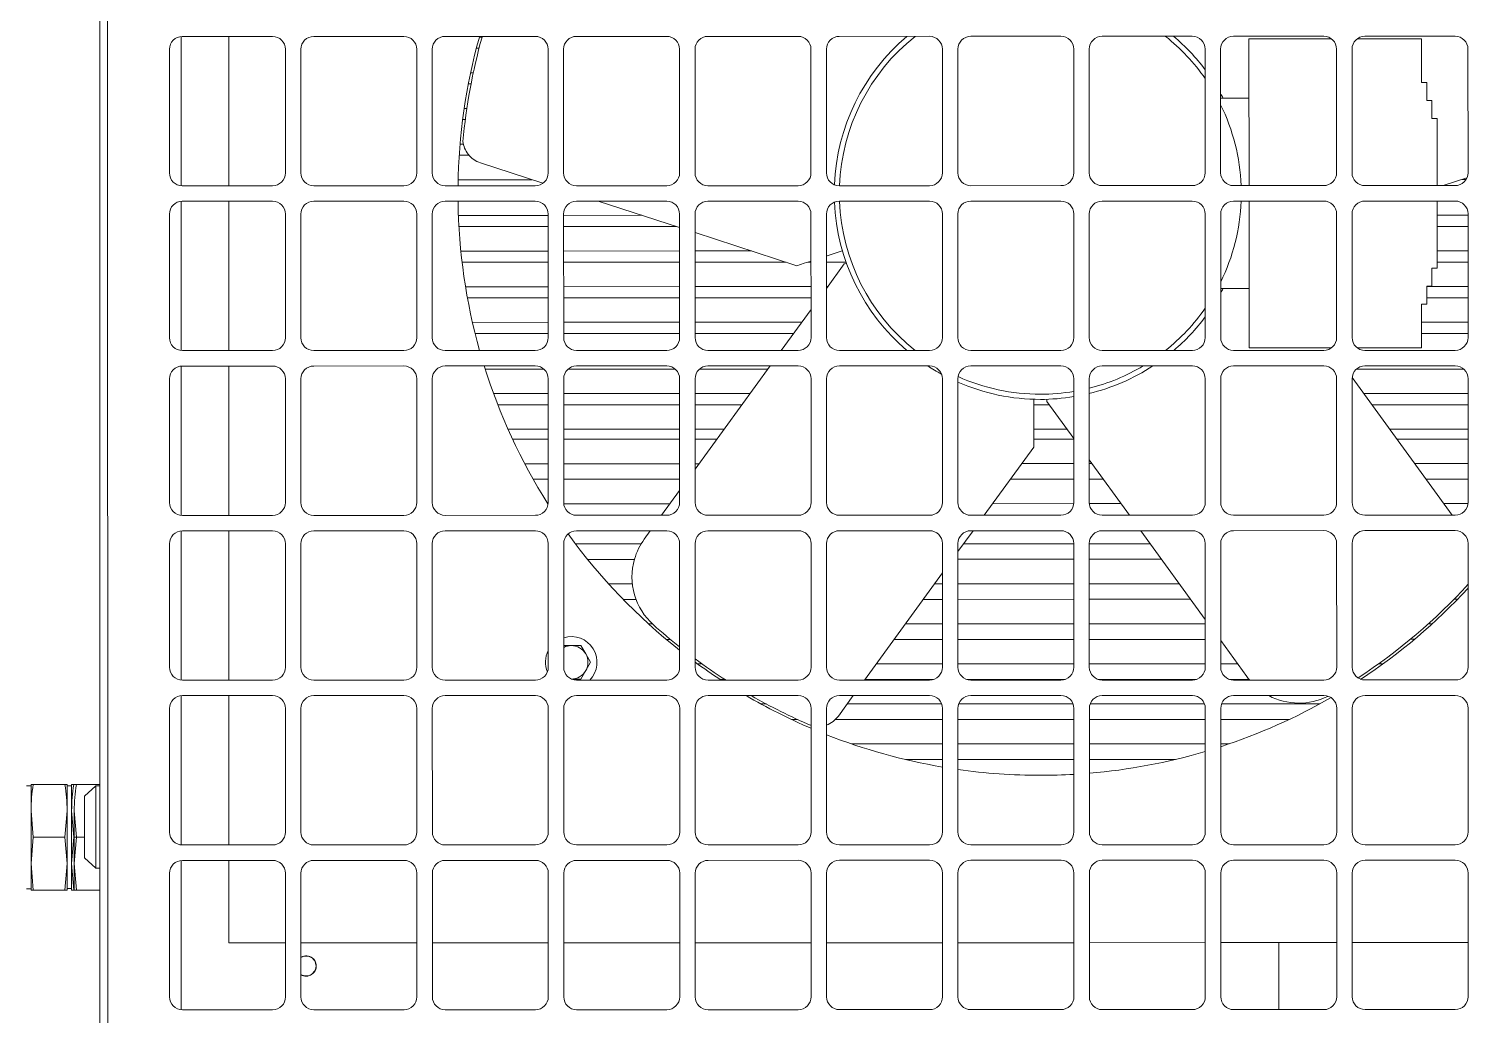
# Model space of a CAD drawing. Header units: millimetres. Extents: x 1322820 to 1391563, y 1051909 to 1098256.
# Drawn here: x 1362296 to 1362849, y 1088015 to 1088394 of the extents above; entities that cross this region are included whole.
import ezdxf

# ---------------------------------------------------------------- set-up
doc = ezdxf.new("R2010")
doc.units = ezdxf.units.MM
doc.header["$MEASUREMENT"] = 0
doc.layers.get('0').update_dxf_attribs({"true_color": 0x787878})
doc.layers.add('instalatii - echipamente_Pen_No__21', color=7, linetype='Continuous', lineweight=20, true_color=0x787878)

# ---------------------------------------------------------------- blocks, each defined once
blk = doc.blocks.new('terasa')
at = {"layer": 'instalatii - echipamente_Pen_No__21', "linetype": 'Continuous', "lineweight": 20}
for p, q in [((1362323.324, 1088655.046), (1362323.419, 1088006.259)), ((1362323.324, 1088655.046), (1362323.419, 1088006.259)), ((1362326.386, 1088007.665), (1362326.291, 1088653.291)), ((1362323.326, 1088640.038), (1362323.417, 1088020.917)), ((1362354.517, 1088390.787), (1362354.525, 1088333.474)), ((1362355.011, 1088390.812), (1362389.627, 1088390.817)), ((1362372.822, 1088333.452), (1362372.813, 1088390.814)), ((1362405.451, 1088390.819), (1362440.066, 1088390.824)), ((1362455.89, 1088390.827), (1362490.506, 1088390.832)), ((1362469.062, 1088390.581), (1362470.127, 1088390.581)), ((1362506.33, 1088390.834), (1362540.945, 1088390.839)), ((1362556.769, 1088390.841), (1362591.385, 1088390.846)), ((1362607.209, 1088390.849), (1362641.824, 1088390.854)), ((1362657.649, 1088390.856), (1362692.264, 1088390.861)), ((1362708.088, 1088390.864), (1362742.703, 1088390.869)), ((1362758.528, 1088390.871), (1362793.143, 1088390.876)), ((1362796.11, 1088389.887), (1362764.462, 1088389.883)), ((1362764.462, 1088389.883), (1362764.462, 1088385.927)), ((1362830.726, 1088389.892), (1362806, 1088389.889)), ((1362808.967, 1088390.878), (1362843.583, 1088390.883)), ((1362830.726, 1088385.936), (1362830.726, 1088389.892)), ((1362350.074, 1088338.394), (1362350.067, 1088385.866)), ((1362394.572, 1088385.873), (1362394.579, 1088338.4)), ((1362400.513, 1088338.401), (1362400.506, 1088385.873)), ((1362445.012, 1088385.88), (1362445.019, 1088338.407)), ((1362450.953, 1088338.408), (1362450.946, 1088385.881)), ((1362468.965, 1088386.279), (1362467.908, 1088386.279)), ((1362495.451, 1088385.887), (1362495.458, 1088338.415)), ((1362501.392, 1088338.416), (1362501.386, 1088385.888)), ((1362545.891, 1088385.895), (1362545.898, 1088338.422)), ((1362551.832, 1088338.423), (1362551.825, 1088385.896)), ((1362596.331, 1088385.902), (1362596.338, 1088338.43)), ((1362602.272, 1088338.43), (1362602.265, 1088385.903)), ((1362646.77, 1088385.909), (1362646.777, 1088338.437)), ((1362652.711, 1088338.438), (1362652.704, 1088385.91)), ((1362697.21, 1088385.917), (1362697.217, 1088338.444)), ((1362703.151, 1088338.445), (1362703.144, 1088385.918)), ((1362747.649, 1088385.924), (1362747.656, 1088338.452)), ((1362753.59, 1088338.453), (1362753.583, 1088385.925)), ((1362764.47, 1088333.509), (1362764.462, 1088385.927)), ((1362798.089, 1088385.932), (1362798.096, 1088338.459)), ((1362804.03, 1088338.46), (1362804.023, 1088385.932)), ((1362830.726, 1088385.936), (1362830.728, 1088373.079)), ((1362848.528, 1088385.939), (1362848.535, 1088338.466)), ((1362465.703, 1088376.883), (1362466.744, 1088376.883)), ((1362830.728, 1088373.079), (1362832.706, 1088373.08)), ((1362832.706, 1088373.08), (1362832.707, 1088366.156)), ((1362465.88, 1088372.581), (1362464.835, 1088372.581)), ((1362463.242, 1088363.185), (1362464.28, 1088363.185)), ((1362764.465, 1088367.135), (1362753.586, 1088367.134)), ((1362832.707, 1088366.156), (1362834.685, 1088366.157)), ((1362834.685, 1088366.157), (1362834.686, 1088359.234)), ((1362463.657, 1088358.883), (1362462.65, 1088358.883)), ((1362836.664, 1088359.234), (1362834.686, 1088359.234)), ((1362836.668, 1088333.52), (1362836.664, 1088359.234)), ((1362461.649, 1088349.487), (1362462.988, 1088349.487)), ((1362465.038, 1088345.185), (1362461.325, 1088345.185)), ((1362493.442, 1088334.43), (1362469.498, 1088342.206)), ((1362460.906, 1088335.789), (1362489.244, 1088335.793)), ((1362848.119, 1088336.479), (1362839.015, 1088333.52)), ((1362846.168, 1088335.845), (1362847.784, 1088335.845)), ((1362389.635, 1088333.454), (1362355.02, 1088333.449)), ((1362440.075, 1088333.462), (1362405.459, 1088333.457)), ((1362490.514, 1088333.469), (1362455.899, 1088333.464)), ((1362540.954, 1088333.476), (1362506.338, 1088333.471)), ((1362591.393, 1088333.484), (1362556.778, 1088333.479)), ((1362641.833, 1088333.491), (1362607.217, 1088333.486)), ((1362692.272, 1088333.499), (1362657.657, 1088333.494)), ((1362742.712, 1088333.506), (1362708.096, 1088333.501)), ((1362793.151, 1088333.513), (1362758.536, 1088333.508)), ((1362843.591, 1088333.521), (1362808.976, 1088333.516)), ((1362354.526, 1088327.49), (1362354.534, 1088270.177)), ((1362355.02, 1088327.515), (1362389.636, 1088327.52)), ((1362372.831, 1088270.155), (1362372.823, 1088327.518)), ((1362405.46, 1088327.523), (1362440.075, 1088327.528)), ((1362455.9, 1088327.53), (1362490.515, 1088327.535)), ((1362506.339, 1088327.537), (1362540.954, 1088327.542)), ((1362545.901, 1088317.393), (1362514.662, 1088327.539)), ((1362556.779, 1088327.545), (1362591.394, 1088327.55)), ((1362607.218, 1088327.552), (1362641.834, 1088327.557)), ((1362657.658, 1088327.559), (1362692.273, 1088327.565)), ((1362708.097, 1088327.567), (1362742.713, 1088327.572)), ((1362758.537, 1088327.574), (1362793.152, 1088327.579)), ((1362764.479, 1088275.157), (1362764.471, 1088327.575)), ((1362808.976, 1088327.582), (1362843.592, 1088327.587)), ((1362836.673, 1088301.871), (1362836.669, 1088327.586)), ((1362350.083, 1088275.097), (1362350.076, 1088322.569)), ((1362394.582, 1088322.576), (1362394.589, 1088275.103)), ((1362400.523, 1088275.104), (1362400.516, 1088322.577)), ((1362445.021, 1088322.583), (1362445.028, 1088275.111)), ((1362450.962, 1088275.112), (1362450.955, 1088322.584)), ((1362461.004, 1088322.091), (1362495.461, 1088322.096)), ((1362495.461, 1088317.794), (1362461.208, 1088317.789)), ((1362495.461, 1088322.591), (1362495.468, 1088275.118)), ((1362501.402, 1088275.119), (1362501.395, 1088322.592)), ((1362501.395, 1088322.097), (1362531.404, 1088322.101)), ((1362544.645, 1088317.801), (1362501.395, 1088317.795)), ((1362545.9, 1088322.598), (1362545.907, 1088275.126)), ((1362551.841, 1088275.126), (1362551.834, 1088322.599)), ((1362596.34, 1088322.605), (1362596.347, 1088275.133)), ((1362602.281, 1088275.134), (1362602.274, 1088322.606)), ((1362646.779, 1088322.613), (1362646.786, 1088275.14)), ((1362652.72, 1088275.141), (1362652.713, 1088322.614)), ((1362697.219, 1088322.62), (1362697.226, 1088275.148)), ((1362703.16, 1088275.149), (1362703.153, 1088322.621)), ((1362747.659, 1088322.628), (1362747.665, 1088275.155)), ((1362753.6, 1088275.156), (1362753.593, 1088322.628)), ((1362798.098, 1088322.635), (1362798.105, 1088275.162)), ((1362804.039, 1088275.163), (1362804.032, 1088322.636)), ((1362836.67, 1088322.146), (1362848.538, 1088322.148)), ((1362848.538, 1088317.846), (1362836.67, 1088317.844)), ((1362848.538, 1088322.642), (1362848.545, 1088275.17)), ((1362590.949, 1088302.764), (1362551.835, 1088315.466)), ((1362461.943, 1088308.393), (1362495.463, 1088308.398)), ((1362501.397, 1088308.399), (1362545.902, 1088308.406)), ((1362551.836, 1088308.407), (1362573.563, 1088308.41)), ((1362602.113, 1088306.393), (1362608.332, 1088308.415)), ((1362608.332, 1088308.415), (1362608.393, 1088308.415)), ((1362836.672, 1088308.448), (1362848.54, 1088308.45)), ((1362495.463, 1088304.096), (1362462.413, 1088304.091)), ((1362545.903, 1088304.104), (1362501.397, 1088304.097)), ((1362586.805, 1088304.109), (1362551.837, 1088304.104)), ((1362590.949, 1088302.764), (1362593.738, 1088303.671)), ((1362593.738, 1088303.671), (1362596.342, 1088304.517)), ((1362596.343, 1088304.111), (1362595.092, 1088304.111)), ((1362609.78, 1088304.113), (1362602.277, 1088304.112)), ((1362602.278, 1088294.04), (1362609.13, 1088303.474)), ((1362609.917, 1088303.73), (1362609.13, 1088303.474)), ((1362836.673, 1088301.871), (1362834.695, 1088301.871)), ((1362834.695, 1088301.871), (1362834.696, 1088294.948)), ((1362848.54, 1088304.148), (1362836.672, 1088304.146)), ((1362463.735, 1088294.696), (1362495.465, 1088294.701)), ((1362495.465, 1088290.398), (1362464.477, 1088290.394)), ((1362501.399, 1088294.701), (1362545.904, 1088294.708)), ((1362545.905, 1088290.406), (1362501.399, 1088290.399)), ((1362551.838, 1088294.709), (1362596.344, 1088294.715)), ((1362596.345, 1088290.413), (1362551.839, 1088290.407)), ((1362602.278, 1088294.716), (1362602.769, 1088294.716)), ((1362764.476, 1088293.949), (1362753.597, 1088293.947)), ((1362834.696, 1088294.948), (1362832.718, 1088294.948)), ((1362832.718, 1088294.948), (1362832.719, 1088288.025)), ((1362832.718, 1088294.75), (1362848.542, 1088294.752)), ((1362848.542, 1088290.45), (1362832.718, 1088290.448)), ((1362584.952, 1088270.186), (1362596.345, 1088285.872)), ((1362832.719, 1088288.025), (1362830.741, 1088288.024)), ((1362830.742, 1088275.167), (1362830.741, 1088288.024)), ((1362466.401, 1088280.998), (1362495.467, 1088281.003)), ((1362501.401, 1088281.004), (1362545.906, 1088281.01)), ((1362551.84, 1088281.011), (1362592.819, 1088281.017)), ((1362830.742, 1088281.052), (1362848.544, 1088281.054)), ((1362495.467, 1088276.701), (1362467.424, 1088276.696)), ((1362545.907, 1088276.708), (1362501.401, 1088276.701)), ((1362589.694, 1088276.714), (1362551.841, 1088276.709)), ((1362764.479, 1088275.157), (1362764.479, 1088271.201)), ((1362848.544, 1088276.752), (1362830.742, 1088276.75)), ((1362830.743, 1088271.211), (1362830.742, 1088275.167)), ((1362389.644, 1088270.158), (1362355.029, 1088270.153)), ((1362440.084, 1088270.165), (1362405.468, 1088270.16)), ((1362490.523, 1088270.172), (1362455.908, 1088270.167)), ((1362540.963, 1088270.18), (1362506.348, 1088270.175)), ((1362591.402, 1088270.187), (1362556.787, 1088270.182)), ((1362641.842, 1088270.194), (1362607.227, 1088270.189)), ((1362692.282, 1088270.202), (1362657.666, 1088270.197)), ((1362742.721, 1088270.209), (1362708.106, 1088270.204)), ((1362793.161, 1088270.217), (1362758.545, 1088270.212)), ((1362764.479, 1088271.201), (1362796.128, 1088271.206)), ((1362795.79, 1088271.206), (1362795.905, 1088271.048)), ((1362806.018, 1088271.207), (1362830.743, 1088271.211)), ((1362843.6, 1088270.224), (1362808.985, 1088270.219)), ((1362354.535, 1088264.194), (1362354.544, 1088206.881)), ((1362355.03, 1088264.218), (1362389.645, 1088264.224)), ((1362372.84, 1088206.858), (1362372.832, 1088264.221)), ((1362405.469, 1088264.226), (1362440.085, 1088264.231)), ((1362455.909, 1088264.233), (1362490.524, 1088264.238)), ((1362493.795, 1088263.002), (1362471.29, 1088262.999)), ((1362544.235, 1088263.01), (1362503.078, 1088263.004)), ((1362506.348, 1088264.241), (1362540.964, 1088264.246)), ((1362551.849, 1088224.609), (1362580.642, 1088264.251)), ((1362579.744, 1088263.015), (1362553.517, 1088263.011)), ((1362556.788, 1088264.248), (1362591.403, 1088264.253)), ((1362607.227, 1088264.255), (1362641.843, 1088264.26)), ((1362657.667, 1088264.263), (1362692.282, 1088264.268)), ((1362708.107, 1088264.27), (1362742.722, 1088264.275)), ((1362758.546, 1088264.277), (1362793.162, 1088264.283)), ((1362846.872, 1088263.054), (1362805.715, 1088263.048)), ((1362808.986, 1088264.285), (1362843.601, 1088264.29)), ((1362350.092, 1088211.8), (1362350.085, 1088259.273)), ((1362394.591, 1088259.279), (1362394.598, 1088211.807)), ((1362400.532, 1088211.808), (1362400.525, 1088259.28)), ((1362445.03, 1088259.287), (1362445.037, 1088211.814)), ((1362450.971, 1088211.815), (1362450.964, 1088259.287)), ((1362495.47, 1088259.294), (1362495.477, 1088211.821)), ((1362501.411, 1088211.822), (1362501.404, 1088259.295)), ((1362545.91, 1088259.301), (1362545.916, 1088211.829)), ((1362551.851, 1088211.83), (1362551.844, 1088259.302)), ((1362596.349, 1088259.309), (1362596.356, 1088211.836)), ((1362602.29, 1088211.837), (1362602.283, 1088259.31)), ((1362646.789, 1088259.316), (1362646.796, 1088211.844)), ((1362652.73, 1088211.844), (1362652.723, 1088259.317)), ((1362697.228, 1088259.323), (1362697.235, 1088211.851)), ((1362703.169, 1088211.852), (1362703.162, 1088259.324)), ((1362747.668, 1088259.331), (1362747.675, 1088211.858)), ((1362753.609, 1088211.859), (1362753.602, 1088259.332)), ((1362798.107, 1088259.338), (1362798.114, 1088211.866)), ((1362804.048, 1088211.867), (1362804.041, 1088259.339)), ((1362804.065, 1088259.82), (1362842.506, 1088206.927)), ((1362848.547, 1088259.346), (1362848.554, 1088211.873)), ((1362474.499, 1088253.604), (1362495.471, 1088253.607)), ((1362501.405, 1088253.608), (1362545.91, 1088253.614)), ((1362551.844, 1088253.615), (1362572.919, 1088253.618)), ((1362681.902, 1088236.043), (1362681.9, 1088251.448)), ((1362686.845, 1088251.448), (1362686.845, 1088250.621)), ((1362808.547, 1088253.653), (1362848.548, 1088253.659)), ((1362495.471, 1088249.305), (1362476.126, 1088249.302)), ((1362545.911, 1088249.312), (1362501.406, 1088249.306)), ((1362569.794, 1088249.316), (1362551.845, 1088249.313)), ((1362687.781, 1088249.333), (1362681.9, 1088249.332)), ((1362697.232, 1088236.33), (1362686.845, 1088250.621)), ((1362848.548, 1088249.357), (1362811.674, 1088249.351)), ((1362480.04, 1088239.907), (1362495.473, 1088239.909)), ((1362495.473, 1088236.102), (1362481.771, 1088236.1)), ((1362501.407, 1088239.91), (1362545.912, 1088239.917)), ((1362545.913, 1088236.109), (1362501.407, 1088236.102)), ((1362551.846, 1088239.918), (1362562.969, 1088239.919)), ((1362560.203, 1088236.111), (1362551.847, 1088236.11)), ((1362681.901, 1088239.937), (1362694.609, 1088239.938)), ((1362697.232, 1088236.131), (1362681.902, 1088236.129)), ((1362681.902, 1088233.11), (1362681.902, 1088236.043)), ((1362818.501, 1088239.957), (1362848.55, 1088239.961)), ((1362848.55, 1088236.153), (1362821.268, 1088236.149)), ((1362681.902, 1088233.11), (1362662.866, 1088206.901)), ((1362486.422, 1088226.705), (1362495.475, 1088226.706)), ((1362501.409, 1088226.707), (1362545.914, 1088226.713)), ((1362551.848, 1088226.714), (1362553.378, 1088226.714)), ((1362677.27, 1088226.733), (1362697.233, 1088226.736)), ((1362718.613, 1088206.909), (1362703.167, 1088228.163)), ((1362703.167, 1088226.736), (1362704.204, 1088226.737)), ((1362828.096, 1088226.755), (1362848.552, 1088226.758)), ((1362495.476, 1088220.723), (1362489.677, 1088220.722)), ((1362545.915, 1088220.73), (1362501.41, 1088220.723)), ((1362697.234, 1088220.752), (1362672.924, 1088220.748)), ((1362708.552, 1088220.754), (1362703.168, 1088220.753)), ((1362848.553, 1088220.774), (1362832.444, 1088220.772)), ((1362538.974, 1088206.883), (1362545.916, 1088216.44)), ((1362495.284, 1088211.327), (1362495.452, 1088211.327)), ((1362501.436, 1088211.328), (1362542.207, 1088211.334)), ((1362666.099, 1088211.352), (1362697.21, 1088211.356)), ((1362703.194, 1088211.357), (1362715.379, 1088211.359)), ((1362839.272, 1088211.377), (1362848.529, 1088211.379)), ((1362389.653, 1088206.861), (1362355.038, 1088206.856)), ((1362440.093, 1088206.868), (1362405.478, 1088206.863)), ((1362490.533, 1088206.876), (1362455.917, 1088206.871)), ((1362540.972, 1088206.883), (1362506.357, 1088206.878)), ((1362591.412, 1088206.89), (1362556.796, 1088206.885)), ((1362641.851, 1088206.898), (1362607.236, 1088206.893)), ((1362692.291, 1088206.905), (1362657.675, 1088206.9)), ((1362742.73, 1088206.913), (1362708.115, 1088206.907)), ((1362793.17, 1088206.92), (1362758.555, 1088206.915)), ((1362843.61, 1088206.927), (1362808.994, 1088206.922)), ((1362354.545, 1088200.897), (1362354.553, 1088143.584)), ((1362355.039, 1088200.922), (1362389.654, 1088200.927)), ((1362372.85, 1088143.562), (1362372.841, 1088200.924)), ((1362405.479, 1088200.929), (1362440.094, 1088200.934)), ((1362455.918, 1088200.937), (1362490.533, 1088200.942)), ((1362506.358, 1088200.944), (1362540.973, 1088200.949)), ((1362532.344, 1088197.755), (1362534.663, 1088200.948)), ((1362556.797, 1088200.951), (1362591.413, 1088200.956)), ((1362607.237, 1088200.959), (1362641.852, 1088200.964)), ((1362658.556, 1088200.966), (1362652.732, 1088192.949)), ((1362657.676, 1088200.966), (1362692.292, 1088200.971)), ((1362708.116, 1088200.973), (1362742.731, 1088200.978)), ((1362747.681, 1088166.913), (1362722.926, 1088200.976)), ((1362758.555, 1088200.981), (1362793.171, 1088200.986)), ((1362808.995, 1088200.988), (1362843.61, 1088200.993)), ((1362350.102, 1088148.503), (1362350.095, 1088195.976)), ((1362394.6, 1088195.983), (1362394.607, 1088148.51)), ((1362400.541, 1088148.511), (1362400.534, 1088195.983)), ((1362445.04, 1088195.99), (1362445.047, 1088148.517)), ((1362450.981, 1088148.518), (1362450.974, 1088195.991)), ((1362495.479, 1088195.997), (1362495.486, 1088148.525)), ((1362501.42, 1088148.526), (1362501.413, 1088195.998)), ((1362505.902, 1088195.949), (1362531.277, 1088195.953)), ((1362545.919, 1088196.005), (1362545.926, 1088148.532)), ((1362551.86, 1088148.533), (1362551.853, 1088196.006)), ((1362596.358, 1088196.012), (1362596.365, 1088148.539)), ((1362602.299, 1088148.54), (1362602.292, 1088196.013)), ((1362646.798, 1088196.019), (1362646.805, 1088148.547)), ((1362652.739, 1088148.548), (1362652.732, 1088196.02)), ((1362654.928, 1088195.971), (1362697.237, 1088195.977)), ((1362697.237, 1088196.027), (1362697.244, 1088148.554)), ((1362703.178, 1088148.555), (1362703.172, 1088196.028)), ((1362703.172, 1088195.978), (1362726.555, 1088195.982)), ((1362747.677, 1088196.034), (1362747.684, 1088148.562)), ((1362753.618, 1088148.562), (1362753.611, 1088196.035)), ((1362798.117, 1088196.042), (1362798.124, 1088148.569)), ((1362804.058, 1088148.57), (1362804.051, 1088196.042)), ((1362848.556, 1088196.049), (1362848.563, 1088148.576)), ((1362528.571, 1088189.969), (1362510.575, 1088189.966)), ((1362697.238, 1088189.994), (1362652.733, 1088189.987)), ((1362730.903, 1088189.999), (1362703.172, 1088189.995)), ((1362518.613, 1088180.572), (1362527.844, 1088180.573)), ((1362646.8, 1088184.78), (1362616.888, 1088143.597)), ((1362643.756, 1088180.59), (1362646.8, 1088180.591)), ((1362652.734, 1088180.592), (1362697.24, 1088180.598)), ((1362703.174, 1088180.599), (1362737.731, 1088180.604)), ((1362529.219, 1088174.59), (1362524.229, 1088174.589)), ((1362646.801, 1088174.607), (1362639.41, 1088174.606)), ((1362697.241, 1088174.615), (1362652.735, 1088174.608)), ((1362742.079, 1088174.621), (1362703.175, 1088174.616)), ((1362844.538, 1088174.636), (1362843.103, 1088174.636)), ((1362533.948, 1088165.195), (1362535.475, 1088165.195)), ((1362632.585, 1088165.21), (1362646.802, 1088165.212)), ((1362652.736, 1088165.213), (1362697.242, 1088165.219)), ((1362703.176, 1088165.22), (1362747.682, 1088165.226)), ((1362833.308, 1088165.239), (1362834.821, 1088165.239)), ((1362542.39, 1088159.213), (1362540.799, 1088159.213)), ((1362646.803, 1088159.228), (1362628.239, 1088159.225)), ((1362697.243, 1088159.236), (1362652.737, 1088159.229)), ((1362747.682, 1088159.243), (1362703.177, 1088159.236)), ((1362763.662, 1088144.925), (1362753.617, 1088158.746)), ((1362827.972, 1088159.255), (1362826.386, 1088159.254)), ((1362501.419, 1088156.853), (1362504.307, 1088156.853)), ((1362504.307, 1088156.853), (1362508.018, 1088156.854)), ((1362508.018, 1088156.854), (1362509.875, 1088153.64)), ((1362509.875, 1088153.64), (1362511.731, 1088150.426)), ((1362509.876, 1088147.211), (1362508.02, 1088143.997)), ((1362511.731, 1088150.426), (1362509.876, 1088147.211)), ((1362552.82, 1088149.819), (1362554.591, 1088149.819)), ((1362621.414, 1088149.829), (1362646.805, 1088149.833)), ((1362652.739, 1088149.833), (1362697.244, 1088149.84)), ((1362703.178, 1088149.841), (1362747.684, 1088149.847)), ((1362753.618, 1088149.848), (1362760.083, 1088149.849)), ((1362814.218, 1088149.857), (1362815.954, 1088149.857)), ((1362389.663, 1088143.564), (1362355.047, 1088143.559)), ((1362440.102, 1088143.572), (1362405.487, 1088143.567)), ((1362490.542, 1088143.579), (1362455.926, 1088143.574)), ((1362508.02, 1088143.997), (1362504.309, 1088143.996)), ((1362540.981, 1088143.586), (1362506.366, 1088143.581)), ((1362591.421, 1088143.594), (1362556.806, 1088143.589)), ((1362563.35, 1088143.837), (1362561.458, 1088143.837)), ((1362641.861, 1088143.601), (1362607.245, 1088143.596)), ((1362643.404, 1088143.849), (1362617.067, 1088143.845)), ((1362693.844, 1088143.856), (1362656.141, 1088143.85)), ((1362692.3, 1088143.608), (1362657.685, 1088143.603)), ((1362744.284, 1088143.863), (1362706.58, 1088143.858)), ((1362742.74, 1088143.616), (1362708.124, 1088143.611)), ((1362764.593, 1088143.866), (1362757.02, 1088143.865)), ((1362793.179, 1088143.623), (1362758.564, 1088143.618)), ((1362843.619, 1088143.631), (1362809.003, 1088143.626)), ((1362354.554, 1088137.6), (1362354.562, 1088080.287)), ((1362355.048, 1088137.625), (1362389.664, 1088137.63)), ((1362372.859, 1088080.265), (1362372.85, 1088137.628)), ((1362405.488, 1088137.632), (1362440.103, 1088137.638)), ((1362455.927, 1088137.64), (1362490.543, 1088137.645)), ((1362506.367, 1088137.647), (1362540.982, 1088137.652)), ((1362556.806, 1088137.655), (1362591.422, 1088137.66)), ((1362612.577, 1088137.663), (1362606.86, 1088129.792)), ((1362607.246, 1088137.662), (1362641.861, 1088137.667)), ((1362657.686, 1088137.669), (1362692.301, 1088137.674)), ((1362708.125, 1088137.677), (1362742.741, 1088137.682)), ((1362758.565, 1088137.684), (1362793.18, 1088137.689)), ((1362809.004, 1088137.691), (1362843.62, 1088137.697)), ((1362350.111, 1088085.207), (1362350.104, 1088132.679)), ((1362394.609, 1088132.686), (1362394.616, 1088085.213)), ((1362400.55, 1088085.214), (1362400.543, 1088132.687)), ((1362445.049, 1088132.693), (1362445.056, 1088085.221)), ((1362450.99, 1088085.222), (1362450.983, 1088132.694)), ((1362495.488, 1088132.701), (1362495.495, 1088085.228)), ((1362501.429, 1088085.229), (1362501.423, 1088132.701)), ((1362545.928, 1088132.708), (1362545.935, 1088085.235)), ((1362551.869, 1088085.236), (1362551.862, 1088132.709)), ((1362577.079, 1088134.443), (1362579.242, 1088134.444)), ((1362596.368, 1088132.715), (1362596.375, 1088085.243)), ((1362602.309, 1088085.244), (1362602.302, 1088132.716)), ((1362610.242, 1088134.448), (1362646.494, 1088134.453)), ((1362646.807, 1088132.723), (1362646.814, 1088085.25)), ((1362652.748, 1088085.251), (1362652.741, 1088132.724)), ((1362653.054, 1088134.454), (1362696.934, 1088134.461)), ((1362697.247, 1088132.73), (1362697.254, 1088085.258)), ((1362703.188, 1088085.258), (1362703.181, 1088132.731)), ((1362703.493, 1088134.462), (1362747.373, 1088134.468)), ((1362747.686, 1088132.737), (1362747.693, 1088085.265)), ((1362753.627, 1088085.266), (1362753.62, 1088132.738)), ((1362753.933, 1088134.469), (1362791.7, 1088134.475)), ((1362798.126, 1088132.745), (1362798.133, 1088085.272)), ((1362804.067, 1088085.273), (1362804.06, 1088132.746)), ((1362848.565, 1088132.752), (1362848.572, 1088085.28)), ((1362591.214, 1088128.462), (1362588.821, 1088128.461)), ((1362646.808, 1088128.47), (1362605.649, 1088128.464)), ((1362697.247, 1088128.477), (1362652.742, 1088128.471)), ((1362747.687, 1088128.485), (1362703.181, 1088128.478)), ((1362779.959, 1088128.489), (1362753.621, 1088128.486)), ((1362611.947, 1088119.069), (1362646.809, 1088119.074)), ((1362652.743, 1088119.075), (1362697.249, 1088119.082)), ((1362703.183, 1088119.083), (1362747.688, 1088119.089)), ((1362753.622, 1088119.09), (1362756.837, 1088119.09)), ((1362646.81, 1088113.091), (1362632.604, 1088113.089)), ((1362697.25, 1088113.098), (1362652.744, 1088113.092)), ((1362736.181, 1088113.104), (1362703.184, 1088113.099)), ((1362295.218, 1088103.001), (1362296.949, 1088103.001)), ((1362296.949, 1088103.496), (1362296.95, 1088093.358)), ((1362296.949, 1088103.496), (1362297.789, 1088103.496)), ((1362309.955, 1088103.498), (1362297.789, 1088103.496)), ((1362309.955, 1088103.498), (1362310.795, 1088103.498)), ((1362310.795, 1088103.498), (1362310.796, 1088093.36)), ((1362310.795, 1088102.953), (1362312.526, 1088102.953)), ((1362312.526, 1088103.498), (1362312.527, 1088093.361)), ((1362312.526, 1088103.498), (1362313.366, 1088103.498)), ((1362323.405, 1088103.5), (1362313.366, 1088103.498)), ((1362314.355, 1088103.498), (1362323.405, 1088103.5)), ((1362317.471, 1088099.048), (1362321.822, 1088103.005)), ((1362321.822, 1088103.005), (1362321.827, 1088071.356)), ((1362321.822, 1088103.005), (1362323.405, 1088103.005)), ((1362317.471, 1088099.048), (1362317.475, 1088075.312)), ((1362296.95, 1088093.358), (1362296.953, 1088073.084)), ((1362296.95, 1088093.358), (1362297.792, 1088083.221)), ((1362309.957, 1088083.223), (1362310.796, 1088093.36)), ((1362310.796, 1088093.36), (1362310.799, 1088073.086)), ((1362312.527, 1088093.361), (1362312.53, 1088073.086)), ((1362312.527, 1088093.361), (1362313.369, 1088083.223)), ((1362313.516, 1088093.361), (1362313.519, 1088073.086)), ((1362313.516, 1088093.361), (1362314.358, 1088083.223)), ((1362297.792, 1088083.221), (1362296.953, 1088073.084)), ((1362309.957, 1088083.223), (1362297.792, 1088083.221)), ((1362310.799, 1088073.086), (1362309.957, 1088083.223)), ((1362313.369, 1088083.223), (1362312.53, 1088073.086)), ((1362317.474, 1088083.224), (1362313.369, 1088083.223)), ((1362314.358, 1088083.223), (1362313.519, 1088073.086)), ((1362314.358, 1088083.223), (1362317.474, 1088083.224)), ((1362389.672, 1088080.267), (1362355.057, 1088080.262)), ((1362440.112, 1088080.275), (1362405.496, 1088080.27)), ((1362490.551, 1088080.282), (1362455.936, 1088080.277)), ((1362540.991, 1088080.29), (1362506.375, 1088080.285)), ((1362591.43, 1088080.297), (1362556.815, 1088080.292)), ((1362641.87, 1088080.304), (1362607.254, 1088080.299)), ((1362692.309, 1088080.312), (1362657.694, 1088080.307)), ((1362742.749, 1088080.319), (1362708.134, 1088080.314)), ((1362793.188, 1088080.327), (1362758.573, 1088080.321)), ((1362843.628, 1088080.334), (1362809.013, 1088080.329)), ((1362321.827, 1088071.356), (1362317.475, 1088075.312)), ((1362296.953, 1088073.084), (1362296.955, 1088062.946)), ((1362296.953, 1088073.084), (1362297.795, 1088062.946)), ((1362309.96, 1088062.948), (1362310.799, 1088073.086)), ((1362310.799, 1088073.086), (1362310.801, 1088062.948)), ((1362312.53, 1088073.086), (1362312.532, 1088062.948)), ((1362312.53, 1088073.086), (1362313.372, 1088062.949)), ((1362313.519, 1088073.086), (1362313.521, 1088062.949)), ((1362313.519, 1088073.086), (1362314.361, 1088062.949)), ((1362323.41, 1088071.357), (1362321.827, 1088071.356)), ((1362350.12, 1088021.91), (1362350.113, 1088069.383)), ((1362354.563, 1088074.304), (1362354.571, 1088016.99)), ((1362355.057, 1088074.328), (1362389.673, 1088074.333)), ((1362372.864, 1088042.683), (1362372.86, 1088074.331)), ((1362394.619, 1088069.389), (1362394.626, 1088021.917)), ((1362400.56, 1088021.917), (1362400.553, 1088069.39)), ((1362405.497, 1088074.336), (1362440.112, 1088074.341)), ((1362445.058, 1088069.396), (1362445.065, 1088021.924)), ((1362450.999, 1088021.925), (1362450.992, 1088069.397)), ((1362455.937, 1088074.343), (1362490.552, 1088074.348)), ((1362495.498, 1088069.404), (1362495.505, 1088021.931)), ((1362501.439, 1088021.932), (1362501.432, 1088069.405)), ((1362506.376, 1088074.351), (1362540.992, 1088074.356)), ((1362545.937, 1088069.411), (1362545.944, 1088021.939)), ((1362551.878, 1088021.94), (1362551.871, 1088069.412)), ((1362556.816, 1088074.358), (1362591.431, 1088074.363)), ((1362596.377, 1088069.419), (1362596.384, 1088021.946)), ((1362602.318, 1088021.947), (1362602.311, 1088069.419)), ((1362607.255, 1088074.365), (1362641.871, 1088074.37)), ((1362646.816, 1088069.426), (1362646.823, 1088021.953)), ((1362652.757, 1088021.954), (1362652.75, 1088069.427)), ((1362657.695, 1088074.373), (1362692.31, 1088074.378)), ((1362697.256, 1088069.433), (1362697.263, 1088021.961)), ((1362703.197, 1088021.962), (1362703.19, 1088069.434)), ((1362708.134, 1088074.38), (1362742.75, 1088074.385)), ((1362747.696, 1088069.441), (1362747.702, 1088021.968)), ((1362753.637, 1088021.969), (1362753.63, 1088069.442)), ((1362758.574, 1088074.387), (1362793.189, 1088074.392)), ((1362798.135, 1088069.448), (1362798.142, 1088021.976)), ((1362804.076, 1088021.976), (1362804.069, 1088069.449)), ((1362809.014, 1088074.395), (1362843.629, 1088074.4)), ((1362848.575, 1088069.455), (1362848.582, 1088021.983)), ((1362312.532, 1088063.493), (1362310.801, 1088063.493)), ((1362296.955, 1088063.441), (1362295.224, 1088063.44)), ((1362297.795, 1088062.946), (1362296.955, 1088062.946)), ((1362309.96, 1088062.948), (1362297.795, 1088062.946)), ((1362310.801, 1088062.948), (1362309.96, 1088062.948)), ((1362313.372, 1088062.949), (1362312.532, 1088062.948)), ((1362323.411, 1088062.95), (1362313.372, 1088062.949)), ((1362314.361, 1088062.949), (1362323.411, 1088062.95)), ((1362372.864, 1088042.683), (1362377.812, 1088042.683)), ((1362394.623, 1088042.686), (1362377.812, 1088042.683)), ((1362445.062, 1088042.693), (1362400.557, 1088042.687)), ((1362495.502, 1088042.701), (1362450.996, 1088042.694)), ((1362545.941, 1088042.708), (1362501.436, 1088042.701)), ((1362596.381, 1088042.715), (1362551.875, 1088042.709)), ((1362646.82, 1088042.723), (1362602.315, 1088042.716)), ((1362697.26, 1088042.73), (1362652.754, 1088042.724)), ((1362747.699, 1088042.737), (1362703.194, 1088042.731)), ((1362775.889, 1088042.742), (1362753.634, 1088042.738)), ((1362798.139, 1088042.745), (1362775.889, 1088042.742)), ((1362775.889, 1088042.742), (1362775.893, 1088017.027)), ((1362775.893, 1088017.027), (1362775.889, 1088042.742)), ((1362848.579, 1088042.752), (1362804.073, 1088042.746)), ((1362389.681, 1088016.971), (1362355.066, 1088016.966)), ((1362440.121, 1088016.978), (1362405.505, 1088016.973)), ((1362490.56, 1088016.986), (1362455.945, 1088016.98)), ((1362541, 1088016.993), (1362506.385, 1088016.988)), ((1362591.439, 1088017), (1362556.824, 1088016.995)), ((1362641.879, 1088017.008), (1362607.264, 1088017.003)), ((1362692.319, 1088017.015), (1362657.703, 1088017.01)), ((1362742.758, 1088017.022), (1362708.143, 1088017.017)), ((1362793.198, 1088017.03), (1362758.582, 1088017.025)), ((1362843.637, 1088017.037), (1362809.022, 1088017.032))]:
    blk.add_line(p, q, dxfattribs=at)
for centre, radius, start, end in [((1362355.012, 1088385.867), 4.945, 90.00838, 180.00838), ((1362389.627, 1088385.872), 4.945, 0.00838, 90.00838), ((1362405.451, 1088385.874), 4.945, 90.00838, 180.00838), ((1362440.067, 1088385.879), 4.945, 0.00838, 90.00838), ((1362455.891, 1088385.882), 4.945, 90.00838, 180.00838), ((1362684.361, 1088330.53), 223.516, 164.41519, 179.24778), ((1362684.361, 1088330.53), 222.527, 164.34903, 174.85867), ((1362490.506, 1088385.887), 4.945, 0.00838, 90.00838), ((1362506.331, 1088385.889), 4.945, 90.00838, 180.00838), ((1362540.946, 1088385.894), 4.945, 0.00838, 90.00838), ((1362556.77, 1088385.896), 4.945, 90.00838, 180.00838), ((1362591.386, 1088385.901), 4.945, 0.00838, 90.00838), ((1362607.21, 1088385.904), 4.945, 90.00838, 180.00838), ((1362684.361, 1088330.53), 79.121, 130.32325, 177.58202), ((1362684.361, 1088330.53), 77.143, 128.55956, 177.80413), ((1362641.825, 1088385.909), 4.945, 0.00838, 90.00838), ((1362657.649, 1088385.911), 4.945, 90.00838, 180.00838), ((1362692.265, 1088385.916), 4.945, 0.00838, 90.00838), ((1362708.089, 1088385.918), 4.945, 90.00838, 180.00838), ((1362684.361, 1088330.53), 77.143, 34.87222, 51.42293), ((1362684.361, 1088330.53), 79.121, 36.87828, 49.66133), ((1362742.704, 1088385.924), 4.945, 0.00838, 90.00838), ((1362758.528, 1088385.926), 4.945, 90.00838, 180.00838), ((1362793.144, 1088385.931), 4.945, 0.00838, 90.00838), ((1362808.968, 1088385.933), 4.945, 90.00838, 180.00838), ((1362843.583, 1088385.938), 4.945, 0.00838, 90.00838), ((1362684.361, 1088330.53), 79.121, 27.55693, 28.96341), ((1362684.361, 1088330.53), 77.143, 2.21263, 26.18533), ((1362472.553, 1088351.612), 9.89, 186.62334, 217.6662), ((1362472.553, 1088351.612), 9.89, 217.6662, 252.00838), ((1362355.019, 1088338.394), 4.945, 180.00838, 270.00838), ((1362389.634, 1088338.399), 4.945, 270.00838, 0.00838), ((1362405.458, 1088338.402), 4.945, 180.00838, 270.00838), ((1362440.074, 1088338.407), 4.945, 270.00838, 0.00838), ((1362455.898, 1088338.409), 4.945, 180.00838, 270.00838), ((1362490.513, 1088338.414), 4.945, 270.00838, 0.00838), ((1362506.338, 1088338.416), 4.945, 180.00838, 270.00838), ((1362540.953, 1088338.421), 4.945, 270.00838, 0.00838), ((1362556.777, 1088338.424), 4.945, 180.00838, 270.00838), ((1362591.392, 1088338.429), 4.945, 270.00838, 0.00838), ((1362607.217, 1088338.431), 4.945, 180.00838, 270.00838), ((1362641.832, 1088338.436), 4.945, 270.00838, 0.00838), ((1362657.656, 1088338.439), 4.945, 180.00838, 270.00838), ((1362692.272, 1088338.444), 4.945, 270.00838, 0.00838), ((1362708.096, 1088338.446), 4.945, 180.00838, 270.00838), ((1362742.711, 1088338.451), 4.945, 270.00838, 0.00838), ((1362758.535, 1088338.453), 4.945, 180.00838, 270.00838), ((1362793.151, 1088338.458), 4.945, 270.00838, 0.00838), ((1362808.975, 1088338.461), 4.945, 180.00838, 270.00838), ((1362843.59, 1088338.466), 4.945, 270.00838, 0.00838), ((1362355.021, 1088322.57), 4.945, 90.00838, 180.00838), ((1362389.637, 1088322.575), 4.945, 0.00838, 90.00838), ((1362405.461, 1088322.578), 4.945, 90.00838, 180.00838), ((1362440.076, 1088322.583), 4.945, 0.00838, 90.00838), ((1362455.9, 1088322.585), 4.945, 90.00838, 180.00838), ((1362684.361, 1088330.53), 223.516, 180.76896, 195.66737), ((1362490.516, 1088322.59), 4.945, 0.00838, 90.00838), ((1362506.34, 1088322.592), 4.945, 90.00838, 180.00838), ((1362540.955, 1088322.597), 4.945, 0.00838, 90.00838), ((1362556.779, 1088322.6), 4.945, 90.00838, 180.00838), ((1362591.395, 1088322.605), 4.945, 0.00838, 90.00838), ((1362607.219, 1088322.607), 4.945, 90.00838, 180.00838), ((1362684.361, 1088330.53), 79.121, 182.43469, 229.69343), ((1362684.361, 1088330.53), 77.143, 182.21258, 231.45711), ((1362641.834, 1088322.612), 4.945, 0.00838, 90.00838), ((1362657.659, 1088322.614), 4.945, 90.00838, 180.00838), ((1362692.274, 1088322.619), 4.945, 0.00838, 90.00838), ((1362708.098, 1088322.622), 4.945, 90.00838, 180.00838), ((1362742.713, 1088322.627), 4.945, 0.00838, 90.00838), ((1362758.538, 1088322.629), 4.945, 90.00838, 180.00838), ((1362684.361, 1088330.53), 77.143, 333.83143, 357.80418), ((1362793.153, 1088322.634), 4.945, 0.00838, 90.00838), ((1362808.977, 1088322.637), 4.945, 90.00838, 180.00838), ((1362843.593, 1088322.642), 4.945, 0.00838, 90.00838), ((1362684.361, 1088330.53), 79.121, 331.05335, 332.45983), ((1362684.361, 1088330.53), 77.143, 308.55965, 325.14454), ((1362684.361, 1088330.53), 79.121, 310.32333, 323.13848), ((1362355.028, 1088275.098), 4.945, 180.00838, 270.00838), ((1362389.643, 1088275.103), 4.945, 270.00838, 0.00838), ((1362405.468, 1088275.105), 4.945, 180.00838, 270.00838), ((1362440.083, 1088275.11), 4.945, 270.00838, 0.00838), ((1362455.907, 1088275.112), 4.945, 180.00838, 270.00838), ((1362490.523, 1088275.117), 4.945, 270.00838, 0.00838), ((1362506.347, 1088275.12), 4.945, 180.00838, 270.00838), ((1362540.962, 1088275.125), 4.945, 270.00838, 0.00838), ((1362556.786, 1088275.127), 4.945, 180.00838, 270.00838), ((1362591.402, 1088275.132), 4.945, 270.00838, 0.00838), ((1362607.226, 1088275.134), 4.945, 180.00838, 270.00838), ((1362641.841, 1088275.14), 4.945, 270.00838, 0.00838), ((1362657.665, 1088275.142), 4.945, 180.00838, 270.00838), ((1362692.281, 1088275.147), 4.945, 270.00838, 0.00838), ((1362708.105, 1088275.149), 4.945, 180.00838, 270.00838), ((1362742.72, 1088275.154), 4.945, 270.00838, 0.00838), ((1362758.545, 1088275.157), 4.945, 180.00838, 270.00838), ((1362793.16, 1088275.162), 4.945, 270.00838, 0.00838), ((1362808.984, 1088275.164), 4.945, 180.00838, 270.00838), ((1362843.6, 1088275.169), 4.945, 270.00838, 0.00838), ((1362355.03, 1088259.273), 4.945, 90.00838, 180.00838), ((1362389.646, 1088259.278), 4.945, 0.00838, 90.00838), ((1362405.47, 1088259.281), 4.945, 90.00838, 180.00838), ((1362440.085, 1088259.286), 4.945, 0.00838, 90.00838), ((1362455.91, 1088259.288), 4.945, 90.00838, 180.00838), ((1362684.361, 1088330.53), 223.516, 197.25349, 212.22934), ((1362490.525, 1088259.293), 4.945, 0.00838, 90.00838), ((1362506.349, 1088259.296), 4.945, 90.00838, 180.00838), ((1362540.964, 1088259.301), 4.945, 0.00838, 90.00838), ((1362556.789, 1088259.303), 4.945, 90.00838, 180.00838), ((1362591.404, 1088259.308), 4.945, 0.00838, 90.00838), ((1362607.228, 1088259.31), 4.945, 90.00838, 180.00838), ((1362684.361, 1088330.53), 79.121, 236.88539, 241.38252), ((1362641.844, 1088259.315), 4.945, 0.00838, 90.00838), ((1362657.668, 1088259.318), 4.945, 90.00838, 180.00838), ((1362692.283, 1088259.323), 4.945, 0.00838, 90.00838), ((1362684.361, 1088330.53), 79.121, 283.62932, 303.13136), ((1362708.107, 1088259.325), 4.945, 90.00838, 180.00838), ((1362684.361, 1088330.53), 77.143, 284.10689, 300.80681), ((1362742.723, 1088259.33), 4.945, 0.00838, 90.00838), ((1362758.547, 1088259.332), 4.945, 90.00838, 180.00838), ((1362793.162, 1088259.337), 4.945, 0.00838, 90.00838), ((1362808.986, 1088259.34), 4.945, 90.00838, 180.00838), ((1362843.602, 1088259.345), 4.945, 0.00838, 90.00838), ((1362684.361, 1088330.53), 79.121, 246.4302, 270.00838), ((1362684.361, 1088330.53), 77.143, 245.84395, 270.00838), ((1362684.361, 1088330.53), 77.143, 270.00838, 279.60245), ((1362684.361, 1088330.53), 79.121, 270.00838, 279.36041), ((1362355.037, 1088211.801), 4.945, 180.00838, 270.00838), ((1362389.653, 1088211.806), 4.945, 270.00838, 0.00838), ((1362405.477, 1088211.808), 4.945, 180.00838, 270.00838), ((1362440.092, 1088211.813), 4.945, 270.00838, 0.00838), ((1362455.916, 1088211.816), 4.945, 180.00838, 270.00838), ((1362490.532, 1088211.821), 4.945, 270.00838, 0.00838), ((1362506.356, 1088211.823), 4.945, 180.00838, 270.00838), ((1362540.971, 1088211.828), 4.945, 270.00838, 0.00838), ((1362556.796, 1088211.83), 4.945, 180.00838, 270.00838), ((1362591.411, 1088211.835), 4.945, 270.00838, 0.00838), ((1362607.235, 1088211.838), 4.945, 180.00838, 270.00838), ((1362641.851, 1088211.843), 4.945, 270.00838, 0.00838), ((1362657.675, 1088211.845), 4.945, 180.00838, 270.00838), ((1362692.29, 1088211.85), 4.945, 270.00838, 0.00838), ((1362708.114, 1088211.853), 4.945, 180.00838, 270.00838), ((1362742.73, 1088211.858), 4.945, 270.00838, 0.00838), ((1362758.554, 1088211.86), 4.945, 180.00838, 270.00838), ((1362793.169, 1088211.865), 4.945, 270.00838, 0.00838), ((1362808.993, 1088211.867), 4.945, 180.00838, 270.00838), ((1362843.609, 1088211.872), 4.945, 270.00838, 0.00838), ((1362355.04, 1088195.977), 4.945, 90.00838, 180.00838), ((1362389.655, 1088195.982), 4.945, 0.00838, 90.00838), ((1362405.479, 1088195.984), 4.945, 90.00838, 180.00838), ((1362440.095, 1088195.989), 4.945, 0.00838, 90.00838), ((1362455.919, 1088195.991), 4.945, 90.00838, 180.00838), ((1362490.534, 1088195.997), 4.945, 0.00838, 90.00838), ((1362506.358, 1088195.999), 4.945, 90.00838, 180.00838), ((1362684.361, 1088330.53), 223.516, 215.81673, 231.73101), ((1362552.35, 1088183.225), 24.725, 144.00838, 163.9214), ((1362540.974, 1088196.004), 4.945, 0.00838, 90.00838), ((1362556.798, 1088196.006), 4.945, 90.00838, 180.00838), ((1362591.413, 1088196.011), 4.945, 0.00838, 90.00838), ((1362607.237, 1088196.014), 4.945, 90.00838, 180.00838), ((1362641.853, 1088196.019), 4.945, 0.00838, 90.00838), ((1362657.677, 1088196.021), 4.945, 90.00838, 180.00838), ((1362692.292, 1088196.026), 4.945, 0.00838, 90.00838), ((1362708.117, 1088196.028), 4.945, 90.00838, 180.00838), ((1362742.732, 1088196.033), 4.945, 0.00838, 90.00838), ((1362758.556, 1088196.036), 4.945, 90.00838, 180.00838), ((1362793.172, 1088196.041), 4.945, 0.00838, 90.00838), ((1362808.996, 1088196.043), 4.945, 90.00838, 180.00838), ((1362843.611, 1088196.048), 4.945, 0.00838, 90.00838), ((1362552.35, 1088183.225), 24.725, 163.9214, 228.13418), ((1362684.361, 1088330.53), 222.527, 303.26668, 317.57172), ((1362684.361, 1088330.53), 223.516, 303.37411, 317.27448), ((1362684.361, 1088330.53), 222.527, 228.13418, 231.52737), ((1362504.308, 1088150.425), 9.89, 316.21999, 106.98613), ((1362504.308, 1088150.425), 9.89, 153.13408, 202.05828), ((1362504.308, 1088150.425), 6.429, 90.00838, 116.70276), ((1362504.308, 1088150.425), 6.429, 30.00838, 90.00838), ((1362504.308, 1088150.425), 6.429, 330.00838, 30.00838), ((1362355.047, 1088148.504), 4.945, 180.00838, 270.00838), ((1362389.662, 1088148.509), 4.945, 270.00838, 0.00838), ((1362405.486, 1088148.512), 4.945, 180.00838, 270.00838), ((1362440.102, 1088148.517), 4.945, 270.00838, 0.00838), ((1362455.926, 1088148.519), 4.945, 180.00838, 270.00838), ((1362490.541, 1088148.524), 4.945, 270.00838, 0.00838), ((1362506.365, 1088148.526), 4.945, 180.00838, 270.00838), ((1362504.308, 1088150.425), 6.429, 270.00838, 330.00838), ((1362540.981, 1088148.531), 4.945, 270.00838, 0.00838), ((1362684.361, 1088330.53), 222.527, 233.45592, 237.17548), ((1362684.361, 1088330.53), 223.516, 233.64386, 236.75805), ((1362556.805, 1088148.534), 4.945, 180.00838, 270.00838), ((1362591.42, 1088148.539), 4.945, 270.00838, 0.00838), ((1362607.244, 1088148.541), 4.945, 180.00838, 270.00838), ((1362641.86, 1088148.546), 4.945, 270.00838, 0.00838), ((1362657.684, 1088148.548), 4.945, 180.00838, 270.00838), ((1362692.299, 1088148.554), 4.945, 270.00838, 0.00838), ((1362708.124, 1088148.556), 4.945, 180.00838, 270.00838), ((1362742.739, 1088148.561), 4.945, 270.00838, 0.00838), ((1362758.563, 1088148.563), 4.945, 180.00838, 270.00838), ((1362793.178, 1088148.568), 4.945, 270.00838, 0.00838), ((1362809.003, 1088148.571), 4.945, 180.00838, 270.00838), ((1362843.618, 1088148.576), 4.945, 270.00838, 0.00838), ((1362783.663, 1088159.461), 24.725, 216.00838, 220.0267), ((1362355.049, 1088132.68), 4.945, 90.00838, 180.00838), ((1362389.664, 1088132.685), 4.945, 0.00838, 90.00838), ((1362405.488, 1088132.687), 4.945, 90.00838, 180.00838), ((1362440.104, 1088132.692), 4.945, 0.00838, 90.00838), ((1362455.928, 1088132.695), 4.945, 90.00838, 180.00838), ((1362490.543, 1088132.7), 4.945, 0.00838, 90.00838), ((1362506.368, 1088132.702), 4.945, 90.00838, 180.00838), ((1362540.983, 1088132.707), 4.945, 0.00838, 90.00838), ((1362556.807, 1088132.71), 4.945, 90.00838, 180.00838), ((1362684.361, 1088330.53), 223.516, 239.64441, 246.81689), ((1362684.361, 1088330.53), 222.527, 240.09766, 246.71024), ((1362591.423, 1088132.715), 4.945, 0.00838, 90.00838), ((1362607.247, 1088132.717), 4.945, 90.00838, 180.00838), ((1362641.862, 1088132.722), 4.945, 0.00838, 90.00838), ((1362657.686, 1088132.724), 4.945, 90.00838, 180.00838), ((1362692.302, 1088132.729), 4.945, 0.00838, 90.00838), ((1362708.126, 1088132.732), 4.945, 90.00838, 180.00838), ((1362742.741, 1088132.737), 4.945, 0.00838, 90.00838), ((1362758.565, 1088132.739), 4.945, 90.00838, 180.00838), ((1362684.361, 1088330.53), 223.516, 288.05161, 299.95374), ((1362783.663, 1088159.461), 24.725, 242.07515, 296.51681), ((1362793.181, 1088132.744), 4.945, 0.00838, 90.00838), ((1362809.005, 1088132.746), 4.945, 90.00838, 180.00838), ((1362843.62, 1088132.751), 4.945, 0.00838, 90.00838), ((1362598.858, 1088135.604), 9.89, 289.6662, 324.00838), ((1362684.361, 1088330.53), 223.516, 248.46185, 260.32859), ((1362684.361, 1088330.53), 223.516, 274.83097, 286.45882), ((1362684.361, 1088330.53), 223.516, 261.86835, 270.00838), ((1362362.467, 1088093.04), 65.518, 170.81688, 179.72148), ((1362245.28, 1088093.023), 65.518, 0.29528, 9.19988), ((1362378.044, 1088093.042), 65.518, 170.81688, 179.72148), ((1362379.033, 1088093.042), 65.518, 170.81688, 179.72148), ((1362684.361, 1088330.53), 223.516, 270.00838, 273.31279), ((1362355.056, 1088085.207), 4.945, 180.00838, 270.00838), ((1362389.671, 1088085.213), 4.945, 270.00838, 0.00838), ((1362405.495, 1088085.215), 4.945, 180.00838, 270.00838), ((1362440.111, 1088085.22), 4.945, 270.00838, 0.00838), ((1362455.935, 1088085.222), 4.945, 180.00838, 270.00838), ((1362490.55, 1088085.227), 4.945, 270.00838, 0.00838), ((1362506.375, 1088085.23), 4.945, 180.00838, 270.00838), ((1362540.99, 1088085.235), 4.945, 270.00838, 0.00838), ((1362556.814, 1088085.237), 4.945, 180.00838, 270.00838), ((1362591.429, 1088085.242), 4.945, 270.00838, 0.00838), ((1362607.254, 1088085.244), 4.945, 180.00838, 270.00838), ((1362641.869, 1088085.249), 4.945, 270.00838, 0.00838), ((1362657.693, 1088085.252), 4.945, 180.00838, 270.00838), ((1362692.309, 1088085.257), 4.945, 270.00838, 0.00838), ((1362708.133, 1088085.259), 4.945, 180.00838, 270.00838), ((1362742.748, 1088085.264), 4.945, 270.00838, 0.00838), ((1362758.572, 1088085.267), 4.945, 180.00838, 270.00838), ((1362793.188, 1088085.272), 4.945, 270.00838, 0.00838), ((1362809.012, 1088085.274), 4.945, 180.00838, 270.00838), ((1362843.627, 1088085.279), 4.945, 270.00838, 0.00838), ((1362355.058, 1088069.383), 4.945, 90.00838, 180.00838), ((1362389.674, 1088069.388), 4.945, 0.00838, 90.00838), ((1362405.498, 1088069.391), 4.945, 90.00838, 180.00838), ((1362440.113, 1088069.396), 4.945, 0.00838, 90.00838), ((1362455.937, 1088069.398), 4.945, 90.00838, 180.00838), ((1362490.553, 1088069.403), 4.945, 0.00838, 90.00838), ((1362506.377, 1088069.405), 4.945, 90.00838, 180.00838), ((1362540.992, 1088069.411), 4.945, 0.00838, 90.00838), ((1362556.816, 1088069.413), 4.945, 90.00838, 180.00838), ((1362591.432, 1088069.418), 4.945, 0.00838, 90.00838), ((1362607.256, 1088069.42), 4.945, 90.00838, 180.00838), ((1362641.871, 1088069.425), 4.945, 0.00838, 90.00838), ((1362657.696, 1088069.428), 4.945, 90.00838, 180.00838), ((1362692.311, 1088069.433), 4.945, 0.00838, 90.00838), ((1362708.135, 1088069.435), 4.945, 90.00838, 180.00838), ((1362742.75, 1088069.44), 4.945, 0.00838, 90.00838), ((1362758.575, 1088069.442), 4.945, 90.00838, 180.00838), ((1362793.19, 1088069.447), 4.945, 0.00838, 90.00838), ((1362809.014, 1088069.45), 4.945, 90.00838, 180.00838), ((1362843.63, 1088069.455), 4.945, 0.00838, 90.00838), ((1362402.536, 1088033.786), 3.907, 270.00838, 120.42938), ((1362402.536, 1088033.786), 3.808, 270.00838, 121.30579), ((1362402.536, 1088033.786), 3.808, 238.71097, 270.00838), ((1362402.536, 1088033.786), 3.907, 239.58738, 270.00838), ((1362355.065, 1088021.911), 4.945, 180.00838, 270.00838), ((1362389.681, 1088021.916), 4.945, 270.00838, 0.00838), ((1362405.505, 1088021.918), 4.945, 180.00838, 270.00838), ((1362440.12, 1088021.923), 4.945, 270.00838, 0.00838), ((1362455.944, 1088021.926), 4.945, 180.00838, 270.00838), ((1362490.56, 1088021.931), 4.945, 270.00838, 0.00838), ((1362506.384, 1088021.933), 4.945, 180.00838, 270.00838), ((1362540.999, 1088021.938), 4.945, 270.00838, 0.00838), ((1362556.823, 1088021.94), 4.945, 180.00838, 270.00838), ((1362591.439, 1088021.945), 4.945, 270.00838, 0.00838), ((1362607.263, 1088021.948), 4.945, 180.00838, 270.00838), ((1362641.878, 1088021.953), 4.945, 270.00838, 0.00838), ((1362657.702, 1088021.955), 4.945, 180.00838, 270.00838), ((1362692.318, 1088021.96), 4.945, 270.00838, 0.00838), ((1362708.142, 1088021.962), 4.945, 180.00838, 270.00838), ((1362742.757, 1088021.967), 4.945, 270.00838, 0.00838), ((1362758.582, 1088021.97), 4.945, 180.00838, 270.00838), ((1362793.197, 1088021.975), 4.945, 270.00838, 0.00838), ((1362809.021, 1088021.977), 4.945, 180.00838, 270.00838), ((1362843.637, 1088021.982), 4.945, 270.00838, 0.00838)]:
    blk.add_arc(centre, radius, start, end, dxfattribs=at)

msp = doc.modelspace()

# ---------------------------------------------------------------- block references
msp.add_blockref('terasa', (0, 0))

doc.saveas('drawing.dxf')
